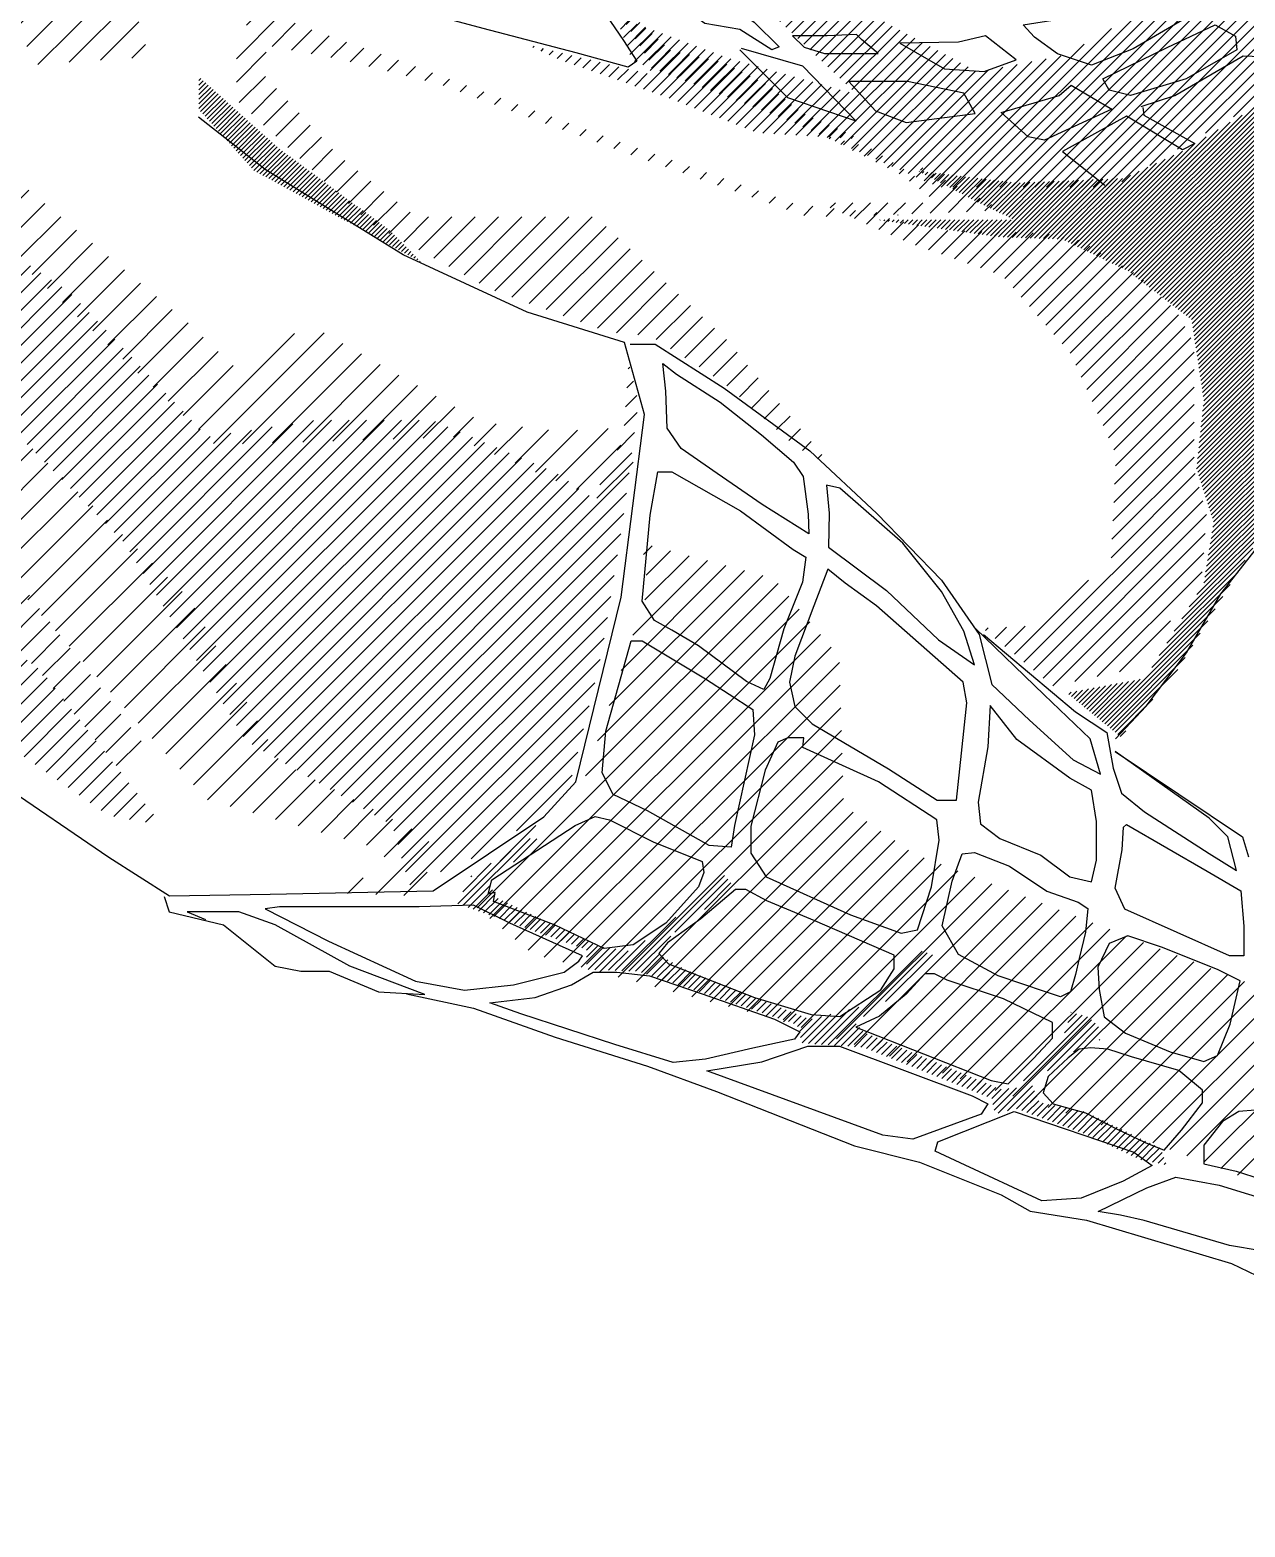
# Model space of a CAD drawing. Header units: inches. Extents: x -18 to 87, y 6 to 85.
# Drawn here: x 18.29 to 41.64, y 12.19 to 40.98 of the extents above; entities that cross this region are included whole.
import ezdxf

# ---------------------------------------------------------------- set-up
doc = ezdxf.new("R2010")
doc.units = ezdxf.units.IN
doc.header["$MEASUREMENT"] = 0

msp = doc.modelspace()

# ---------------------------------------------------------------- hatches: boundary and pattern name
h = msp.add_hatch()
h.set_pattern_fill('ANSI31', color=256, scale=1.27, style=0)
h.set_pattern_definition([(44.99999999999989, (-74.50991343965052, -38.90725984888872), (-0.1122532015133686, 0.112253201513365), [])])
h.paths.add_polyline_path([(42.71990426785923, 40.06246387426893), (45.09610516145954, 43.03014153219416), (45.25811910427471, 44.48700145305853), (44.55605947313256, 44.00138147943709), (42.34187218475162, 42.65243719096577), (40.53824989029568, 42.55232268780095), (40.50571697947836, 42.54452155857272), (40.50571697947834, 42.52702175527875), (42.39587671982474, 42.22077503354085), (40.50571697947834, 41.41140834881389), (40.50571697947834, 42.52702175527875), (40.46216492874125, 42.53407812859923), (39.15560258986302, 42.22077503354085), (39.3176165326782, 41.14161945390489), (38.18352028335532, 40.49412603169387), (36.50937868330136, 40.17037950666201), (34.29519139492046, 41.35745053261735), (33.32310908841283, 42.59847937476928), (32.67505432993961, 43.67763495440519), (33.37711396108175, 43.9474238493142), (35.69931031960883, 43.56971932201218), (37.26544284951663, 42.86826826967823), (38.72356630927818, 42.54452155857272), (39.80365768593204, 43.03014153219414), (40.39770790933209, 43.73159258452808), (40.6868439120988, 45.09099867655856), (40.83638773891238, 46.24895978621154), (39.24748369282801, 45.59527197298461), (36.72393030716322, 44.86687708743095), (34.98548209666939, 44.68010922054054), (33.11618341750871, 44.88555385551266), (33.77043812401291, 44.00774463923191), (32.9666395906951, 44.53069488981347), (32.83578844683675, 44.9789378819947), (31.48810778580053, 45.62724519024663), (30.8093095224328, 46.38816388492221), (29.15370362325769, 47.51300035371449), (28.78947043346983, 46.88441536124976), (29.15370362325771, 46.38816388492219), (29.17025966199375, 46.91749869376564), (29.92488398185167, 46.33921070497576), (29.80863926061826, 46.08369402934289), (29.20416711531982, 46.29275314450374), (29.22741599204732, 46.06046534214369), (28.65365089129014, 45.99976403166038), (27.54462045963151, 46.26760808502844), (28.84072997657787, 45.24241032158893), (30.08283495845113, 43.56971932201225), (32.18901317668466, 41.62723942752562), (34.18718232477417, 39.73871716316343), (31.702972023432, 40.44016840157097), (29.54278927012411, 41.24953490022431), (29.86681681815859, 40.38621058537446), (32.83706827275502, 39.25309718954187), (35.75331485468195, 37.9581107172672), (39.10159805478991, 37.9581107172672)])
h = msp.add_hatch()
h.set_pattern_fill('ANSI31', color=256, scale=0.508, style=0)
h.set_pattern_definition([(45.00000000000006, (-89.88051116728086, -12.91798508676502), (-0.0449012806053446, 0.04490128060534637), [])])
h.paths.add_polyline_path([(51.78868720873403, 39.39255243930749), (52.72743432892186, 40.51807317989131), (50.66219016123131, 42.15945740060969), (49.11325766455945, 43.66015141317475), (47.84594880066795, 45.3484325240525), (47.09495076899896, 46.33326259416117), (46.59177378371388, 46.59055471349892), (46.25314650397262, 46.27477624795632), (45.77906730578137, 45.34999516811657), (45.44043918724538, 44.17710227166457), (45.25983746810658, 43.0831543383387), (43.64530200151879, 41.0368853416381), (41.59777149966406, 39.3500332641367), (40.44828057387975, 38.65016936991076), (39.30785701847547, 38.12432854611357), (37.25015613124987, 38.03866560046718), (35.36393003836181, 38.26710058451167), (36.50709729113101, 37.66745811570375), (37.02016198798284, 37.42299863285449), (36.72179433600657, 37.61047847275651), (37.1911678960998, 37.32909805644998), (34.56267562405533, 37.32909805644998), (36.90954426331997, 37.00082167462713), (38.12991501628779, 36.95392478446907), (39.39722388018006, 36.34426798633969), (40.61759547194239, 35.40633388174604), (40.85228183259203, 33.85874297902297), (40.71147001620231, 32.5456360647691), (41.04003175990651, 31.51390864218025), (40.85228183259202, 30.34149147375877), (39.72578562388436, 28.51252061705006), (38.22379039934241, 28.23114020074366), (39.25641206379036, 27.38699987646594), (40.3359710003681, 28.65321036288249), (41.83796706370475, 31.09183848004134), (42.91752600028263, 32.40494585661591), (44.41952122482507, 33.38977638904723), (47.56432432909267, 35.54702408989906), (49.9111921295631, 37.28220162861283)])
h = msp.add_hatch()
h.set_pattern_fill('ANSI31', color=256, scale=3.175, style=0)
h.set_pattern_definition([(45.00000000000012, (-13.60513481161716, -34.95223105879681), (-0.2806330037834073, 0.2806330037834108), [])])
h.paths.add_polyline_path([(16.46292392549185, 36.68223715341686), (17.335166371494, 37.21481214095982), (21.84175262210346, 33.00262646740822), (26.44525488644525, 33.14787423331274), (29.49810344745277, 31.84064434017212), (30.1280558591239, 33.19629030938784), (29.54656145431895, 32.95421039133313), (29.3527294268541, 33.43836976512182), (28.67431900831676, 33.24470592314219), (26.97829128438399, 33.43836976512181), (23.73161153470628, 35.27817510812606), (22.7139950681056, 34.89084742416689), (22.47170587256922, 34.2614407467945), (21.35717339223624, 35.32659118420115), (18.15895081062982, 37.98946704655772), (15.9783446956246, 39.73244023741162), (15.29993427708715, 40.45867952925488), (15.00918707468474, 37.74738759082354), (14.76689704035372, 36.97273268522585), (14.47614983795117, 40.07135184529571), (13.60390739194902, 41.52382996666162), (14.18540179675411, 42.73422816997281), (16.07526070935696, 42.9278915496316), (17.38362437836018, 42.39531656208866), (18.40124084496101, 40.31343176335043), (20.58184695996639, 40.45867952925488), (20.33955776443002, 41.28175004860692), (22.85936908870412, 41.18491835877747), (21.55100541970089, 42.58898040406825), (19.03119325663215, 43.84779422113382), (16.46292392549185, 44.08987413918846), (13.74928057375304, 43.41205092342021), (11.42330127694363, 41.86274111222497), (11.2779272563451, 39.39352909184822), (11.47175928380981, 37.5537237488439), (13.84619658748539, 36.14966170355317), (14.04002861495009, 33.9709452149855), (17.5289983989589, 30.82390951651979), (21.69637860150477, 26.1759805452547), (25.08843321057568, 25.20766225999821), (25.13689121744186, 24.67508681013452), (24.4584799601099, 24.67508681013452), (24.11927475084118, 24.38459127832544), (25.90148023914416, 24.3222274481624), (25.96067565657784, 25.44974171573211), (23.1016582842405, 26.90221937477728), (21.35717339223617, 30.0492550732429), (16.89904514849292, 34.30985636054884)])
h = msp.add_hatch()
h.set_pattern_fill('ANSI31', color=256, scale=2.54, style=0)
h.set_pattern_definition([(45.0000000000001, (-3.709261323620008, -31.84660489927275), (-0.224506403026723, 0.2245064030267283), [])])
h.paths.add_polyline_path([(11.20316265427302, 41.88513730593124), (12.78904013584028, 43.27950021330291), (11.01285756669363, 41.88513730593125), (9.74415558143981, 39.85697370899782), (9.23667499754693, 37.70204916312292), (10.31507189522137, 35.23022427246715), (11.64720855932048, 34.72318337323381), (11.96438405563397, 33.45558141480361), (15.13613796772476, 31.04713670896537), (18.37132760970482, 28.76545237276195), (20.08407444896272, 26.67390801170458), (20.52812035401017, 27.18094891093799), (18.24445720097073, 30.15981470082708), (13.80400130362595, 34.15276228918296), (13.74056557373713, 36.18092646542289), (11.45690242069769, 37.70204916312291), (12.59873399721741, 35.92740572615291), (12.78904013584019, 34.40628302845286), (11.8375136468999, 34.91332392768619), (10.12476575659858, 36.75134754947366), (10.18820148648726, 38.14571045684526), (11.13972797542774, 38.90627151604208)])
h = msp.add_hatch()
h.set_pattern_fill('ANSI31', color=256, scale=1.27, style=0)
h.set_pattern_definition([(44.99999999999999, (-4.673174326686737, -41.16038456844483), (-0.1122532015133686, 0.112253201513365), [])])
h.paths.add_polyline_path([(32.46361418682029, 39.93146529651109), (31.60925303583488, 40.35827597321378), (30.59955283680652, 40.59108175160788), (29.82286120984262, 41.28949858890886), (29.00733436921152, 42.22072170248537), (29.47334970671485, 41.52230436730319), (30.21120702332454, 40.35827597321378), (30.21120702332454, 40.12547019481968), (27.80346081178605, 40.70748439186431), (28.50248381804098, 40.39707685329932), (30.59955283680694, 39.65985863803139), (32.26944082842301, 39.00024218293468), (34.25000601281271, 38.88383954267823), (33.12380288272101, 39.38825197955188)])
h = msp.add_hatch()
h.set_pattern_fill('ANSI31', color=256, scale=2.54, style=0)
h.set_pattern_definition([(45.00000000000012, (-13.60513481161716, -34.95223105879681), (-0.224506403026723, 0.2245064030267283), [])])
h.paths.add_polyline_path([(29.16963439055953, 37.38318842599848), (25.71442609200844, 37.38318842599848), (24.20034635265946, 38.5856448838185), (22.8027340919999, 40.09841332687565), (22.8415568644947, 40.68024720118353), (24.27799189764898, 40.40872438747127), (26.14147491186143, 39.9432575654174), (29.71315068910233, 38.62443405534317), (33.24600369384828, 37.38318842599846), (35.03184116307119, 37.4219771352027), (33.05189067016909, 37.61592206818578), (29.32492464174325, 38.93474557826016), (25.44266836213456, 40.36993567826703), (23.46271786923216, 41.06813614250834), (22.49215358963116, 41.61118130761204), (22.33686333844679, 41.18450319476236), (22.60862106832074, 40.91298038105018), (22.25921863225186, 40.52509143972536), (22.25921863225186, 39.63294604250106), (24.82150735739686, 37.26682183606524), (27.15086112516264, 35.98678703519529), (29.40257018673348, 35.17221951870019), (30.21784337635548, 35.09464210029179), (31.61545563701476, 34.20249670306745), (33.01306789767435, 32.96125107372251), (33.71187444740136, 32.573361670077), (31.65427840950962, 35.05585292876678)])
h = msp.add_hatch()
h.set_pattern_fill('ANSI31', color=256, scale=0.508, style=0)
h.set_pattern_definition([(45.00000000000012, (-15.88046433108811, -35.48780234698766), (-0.0449012806053446, 0.04490128060534637), [])])
h.paths.add_polyline_path([(23.06703451786256, 38.7081767518398), (21.53689689335571, 40.08018702559661), (21.53689689335571, 39.45298191953802), (22.59622242490982, 38.27697344368993), (25.81343447904448, 36.5129600364367), (25.18568558097068, 37.14016468017455)])
h = msp.add_hatch()
h.set_pattern_fill('ANSI31', color=256, scale=1.905, style=0)
h.set_pattern_definition([(45.00000000000006, (-89.88051116728086, -12.91798508676502), (-0.1683798022700529, 0.1683798022700458), [])])
h.paths.add_polyline_path([(40.66574705305677, 34.94651437301214), (40.32668502154456, 35.57565520683537), (39.60012412432312, 36.25319133142516), (38.48606389559988, 36.93072745601503), (37.75950253258583, 37.07591384177919), (35.87044364085914, 37.12430938927794), (34.51419598060287, 37.41468190407411), (36.98450386958236, 37.5114727423395), (35.43450700936777, 38.33419525269348), (35.33763194359609, 38.14061357616269), (34.41732138062376, 38.72135886248714), (33.49701035185885, 38.96333608651672), (35.04700767786605, 38.18900886692932), (35.72513127509787, 37.65665912810366), (33.44857305186929, 37.65665912810364), (35.19232004362735, 36.88233216524839), (36.98450386958236, 36.25319133142521), (38.292314229849, 34.75293269648142), (39.16418749283179, 32.8171151609772), (39.06731242706001, 30.78450653047561), (37.66262793260679, 29.52622511956132), (36.59700453808058, 29.47782982879469), (37.95325219833679, 28.36473454691242), (39.55168682433355, 28.70350260920731), (40.811059418818, 30.44573846818066), (40.90793401879721, 31.65562458832833), (40.66574705305677, 32.52674238944893), (40.66574705305677, 33.10748767577341), (40.66574705305677, 33.7850240570954)])
h = msp.add_hatch()
h.set_pattern_fill('ANSI31', color=256, scale=1.905, style=0)
h.set_pattern_definition([(45.00000000000009, (-13.8479199151294, -34.77030017581924), (-0.1683798022700529, 0.1683798022700458), [])])
h.paths.add_polyline_path([(29.6900190681683, 31.55323877658998), (29.98846724443381, 33.81727424418126), (29.80055542974817, 34.57931565331631), (29.74528724895823, 33.91667088941796), (29.70107270432628, 33.15462994260368), (29.11788561187779, 31.97495711265367), (28.39017000385781, 32.47482799411329), (26.02509532628595, 33.47456975703241), (23.79646737764269, 33.47456975703242), (21.70428531913314, 33.15646997910707), (19.06631718370453, 35.92848081054595), (16.70124250613284, 37.51897877553153), (15.92804493473486, 36.88277968200145), (16.47383185044858, 34.79241083555632), (20.09894136453641, 31.12636741367526), (22.44259154865334, 27.30772625093233), (25.25497277614731, 25.68660462314613), (25.57947810882862, 24.53380742184279), (27.09383632800807, 25.18225570310074), (28.62783744076365, 26.29098079390323), (29.27861376890613, 28.97969714879293)])
h = msp.add_hatch()
h.set_pattern_fill('ANSI31', color=256, scale=2.54, style=0)
h.set_pattern_definition([(45.00000000000006, (-13.55493261875328, 4.764640186337904), (-0.224506403026723, 0.2245064030267283), [])])
h.paths.add_polyline_path([(46.97234700594432, 19.67619924367816), (45.62603597132581, 21.18948673597948), (43.10170273921681, 22.11427358851729), (38.97862521679868, 23.71163286660495), (35.27626978719757, 25.14084875919362), (33.92995875257915, 26.06563579780518), (33.8458143340152, 28.92406776905738), (32.58364771796064, 30.4373554474323), (30.05931448585153, 31.10992768690775), (30.17293743760985, 30.21063459582064), (28.93169703874277, 26.51690583573727), (26.5725298820252, 24.36348487743529), (27.95570334656195, 23.20720364047937), (32.66779213652463, 21.94613057516695), (39.39934730961686, 19.76027065731655), (45.37360271563405, 17.49033932582779), (50.0015470870328, 14.88412178156445), (51.51614695877906, 14.88412178156445), (53.61975776047276, 14.88412178156445), (55.9758021554542, 14.04340652873858), (59.67815758505383, 12.3619758370132), (62.28663523572689, 12.19383282366273), (63.04393534039797, 12.3619758370132), (62.70735766614231, 13.62304890232563), (57.74283562048804, 15.97705183352647), (55.38679122550666, 16.81776708635235), (54.37705786514385, 17.91069695224073), (51.85272463303472, 17.99476855195277), (49.66496907518123, 18.49919777807773)])
h = msp.add_hatch()
h.set_pattern_fill('ANSI31', color=256, scale=2.032, style=0)
h.set_pattern_definition([(45.00000000000012, (-13.60513481161716, -34.95223105879682), (-0.1796051224213784, 0.1796051224213837), [])])
h.paths.add_polyline_path([(18.52221600620578, 28.64882016523525), (15.53373738694957, 30.90956483387419), (15.44835228354223, 30.61097591537469), (17.83913517894715, 27.24118669230923), (19.80299255731564, 25.87620831684803), (20.44338125226779, 25.74824163749114), (20.78492166589706, 25.74824163749114)])
h = msp.add_hatch()
h.set_pattern_fill('ANSI31', color=256, scale=0.762, style=0)
h.set_pattern_definition([(45.00000000000003, (-10.64055513632362, -29.8135021525616), (-0.067351920908024, 0.06735192090801867), [])])
h.paths.add_polyline_path([(30.38708512802128, 23.19573369001371), (30.62730821652625, 23.59105250499186), (31.8284236590514, 24.5087568370961), (31.6164624082492, 24.74877171893099), (31.07949289342939, 24.21226767934402), (29.8501159507973, 23.26632648839171), (29.20598608183177, 23.36227795876793), (27.27392461811445, 24.28725535069908), (27.09279363434363, 24.60898669835933), (27.99844754040997, 25.29266567258212), (28.05882453500028, 25.53396409029044), (26.77078322159281, 24.70952767472553), (26.48902436363272, 24.18671437433288), (28.98832182410948, 23.29667714363339), (28.98832182410948, 22.91663125189299), (29.9893101012273, 22.87662635263003), (33.03231447716938, 21.85650300305047), (33.1324133386408, 21.49645946790474), (34.31357956640706, 21.41644966937884), (36.77601054581518, 20.43633121906219), (36.83606986269798, 20.1362949397741), (37.25648508087777, 20.23630709489468), (38.55776960481376, 19.75624886196005), (39.63883697110878, 19.25618845850446), (40.13933127846561, 19.15617630338385), (40.0192126447, 19.47621512534025), (38.57778937710814, 20.17629983903704), (37.69269370873813, 20.35790974500948), (37.53725512055399, 20.73911003752676), (38.37097072409278, 21.34620668941806), (38.85141690110282, 21.55798471240482), (38.92207065137024, 21.72740698193535), (38.6394553127048, 21.99565890869198), (38.30031697382535, 22.09448875199176), (38.15900913569469, 21.64269584717008), (37.26877053194203, 20.64028038030062), (36.94376294311614, 20.61204333537887), (34.32957013207189, 21.6991699370136), (34.14587038137665, 21.89682925146583), (35.12089348545024, 22.56039999320069), (35.68612416278118, 23.18161516755285), (35.36111657395528, 23.2945635333135), (35.0361086475335, 22.99807437556145), (34.24478563175105, 22.1933184092179), (33.2838932777309, 21.95330334130935), (30.88166205508488, 22.91336324079619)])

# ---------------------------------------------------------------- linework, layer by layer
for p, q in [((32.85731612874888, 39.675127085519), (31.93360655683661, 40.59803647045696)), ((31.96159794708432, 40.62600307042086), (33.13722792913854, 40.29039981570881)), ((33.13722792913854, 40.29039981570881), (34.17290201099793, 39.22765627233852)), ((34.17290201099793, 39.22765627233852), (32.85731612874888, 39.675127085519)), ((29.82601683888782, 34.93576388367251), (30.30814086733891, 34.93576388367251)), ((30.30814086733891, 34.93576388367251), (31.6339817767813, 34.0927779743862)), ((30.51065989943823, 34.03609827318576), (30.45692949220618, 34.56593771370341)), ((30.45692949220618, 34.56593771370341), (30.7172341330485, 34.36158979668409)), ((30.7172341330485, 34.36158979668409), (31.55392834488985, 33.82285399002463)), ((30.54055907707843, 33.31913872840333), (30.51065989943823, 34.03609827318576)), ((31.6339817767813, 34.0927779743862), (33.28123859265921, 32.88851244285539)), ((31.55392834488985, 33.82285399002463), (32.35343603478409, 33.19123302027494)), ((30.80965235103206, 32.93078557962164), (30.54055907707843, 33.31913872840333)), ((32.35343603478409, 33.19123302027494), (32.96701179013444, 32.67107424623354)), ((31.49733444954464, 32.45281248774213), (30.80965235103206, 32.93078557962164)), ((33.28123859265921, 32.88851244285539), (34.56690221840083, 31.68424709739822)), ((32.96701179013444, 32.67107424623354), (33.15294372467833, 32.39241801266839)), ((30.21166778544022, 31.64623281378827), (30.36116401123716, 32.48268567805898)), ((30.36116401123716, 32.48268567805898), (30.63025694759491, 32.48268567805898)), ((30.63025694759491, 32.48268567805898), (31.94582278933961, 31.73585275688606)), ((32.3644119514943, 31.85534607637434), (31.49733444954464, 32.45281248774213)), ((33.15294372467833, 32.39241801266839), (33.24590986074822, 31.66791132160764)), ((33.59918063766042, 32.22522416088517), (33.6549602517832, 31.6864883542257)), ((33.85948561609863, 32.16949287695741), (33.59918063766042, 32.22522416088517)), ((35.06804369702778, 31.11059848233014), (33.85948561609863, 32.16949287695741)), ((31.94582278933961, 31.73585275688606), (32.96239651708622, 30.98901983571314)), ((33.26138863108423, 31.28775304139704), (32.3644119514943, 31.85534607637434)), ((33.24590986074822, 31.66791132160764), (33.26138863108423, 31.28775304139704)), ((33.6549602517832, 31.6864883542257), (33.63636715960754, 31.03629016578435)), ((34.56690221840083, 31.68424709739822), (35.81238923563338, 30.39969712266923)), ((30.05633047601505, 29.99382774701241), (30.21166778544022, 31.64623281378827)), ((35.81177177279932, 30.18174387425007), (35.06804369702778, 31.11059848233014)), ((32.96239651708622, 30.98901983571314), (33.20159027580376, 30.83965313983437)), ((33.20159027580376, 30.83965313983437), (33.14179192052337, 30.36168004795489)), ((33.63636715960754, 31.03629016578435), (34.75195910446688, 30.20032109294174)), ((33.62423869061979, 30.60852811156441), (33.35700556987332, 29.90764904955741)), ((33.95828000715389, 30.34152659957574), (33.62423869061979, 30.60852811156441)), ((33.14179192052337, 30.36168004795489), (32.78300111364907, 29.46548061697685)), ((34.55955444443438, 29.90764904955741), (33.95828000715389, 30.34152659957574)), ((35.81238923563338, 30.39969712266923), (36.53557494071414, 29.35600047753476)), ((30.29263914048419, 29.62280717043679), (30.05633047601505, 29.99382774701241)), ((34.75195910446688, 30.20032109294174), (35.75599215867655, 29.25288926616997)), ((36.23941559360576, 29.42008311795323), (35.81177177279932, 30.18174387425007)), ((33.35700556987332, 29.90764904955741), (32.98956015544545, 28.93976847556173)), ((36.2297610271048, 28.43914073361985), (34.55955444443438, 29.90764904955741)), ((30.63025694759491, 29.43560724058636), (30.29263914048419, 29.62280717043679)), ((31.13854364267035, 29.13687403490246), (30.63025694759491, 29.43560724058636)), ((32.78300111364907, 29.46548061697685), (32.51390817729125, 28.50953443321782)), ((36.44394062032524, 28.76988492951191), (36.23941559360576, 29.42008311795323)), ((37.78106195794669, 28.19187716760306), (36.45522104850423, 29.4764269562584)), ((29.36134482859422, 27.49486806487358), (29.84923499439173, 29.23582389569113)), ((29.84923499439173, 29.23582389569113), (30.05833106910143, 29.23582389569113)), ((30.05833106910143, 29.23582389569113), (31.27805682119127, 28.50462246163362)), ((32.06541983749629, 28.44978768043688), (31.13854364267035, 29.13687403490246)), ((35.75599215867655, 29.25288926616997), (36.44394062032524, 28.76988492951191)), ((36.53557494071414, 29.35600047753476), (36.77663695493962, 28.39258808952484)), ((36.61592917051986, 29.35600047753476), (38.38371682471258, 27.870739580884)), ((32.98956015544545, 28.93976847556173), (32.88934786176397, 28.43914073361985)), ((31.27805682119127, 28.50462246163362), (32.18413913640826, 27.91269750892744)), ((32.51390817729125, 28.50953443321782), (32.3943111291345, 28.30042117063175)), ((32.3943111291345, 28.30042117063175), (32.06541983749629, 28.44978768043688)), ((32.88934786176397, 28.43914073361985), (32.98956015544545, 27.97188808763973)), ((36.29656922289243, 28.03863846563688), (36.2297610271048, 28.43914073361985)), ((36.77663695493962, 28.39258808952484), (37.49982299761619, 27.71017088056126)), ((32.98956015544545, 27.97188808763973), (33.32360147197954, 27.63813601158027)), ((36.19635692921095, 27.07075789164124), (36.29656922289243, 28.03863846563688)), ((38.66495578504301, 27.34889125831675), (37.78106195794669, 28.19187716760306)), ((32.18413913640826, 27.91269750892744), (32.21898814459735, 27.42522982419793)), ((33.32360147197954, 27.63813601158027), (34.793383467287, 26.77038109761717)), ((37.49982299761619, 27.71017088056126), (38.34353987860762, 26.94746941447316)), ((38.38371682471258, 27.870739580884), (38.98637169147847, 27.46931792311401)), ((29.29164613702427, 26.69402839014043), (29.36134482859422, 27.49486806487358)), ((32.21898814459735, 27.42522982419793), (31.83564601615462, 25.68427399338035)), ((32.85505217319498, 27.37073834884149), (32.66809698558919, 27.28771918155917)), ((33.16664370241019, 27.37073834884149), (32.85505217319498, 27.37073834884149)), ((33.1458710913406, 27.18394536201152), (33.16664370241019, 27.37073834884149)), ((38.8658408531636, 26.66647423542679), (38.66495578504301, 27.34889125831675)), ((38.98637169147847, 27.46931792311401), (39.10690286738915, 26.78690071415043)), ((32.66809698558919, 27.28771918155917), (32.41882396477453, 26.74809505940828)), ((34.59996500687677, 26.51979258197398), (33.1458710913406, 27.18394536201152)), ((36.09614463552955, 26.16962769564275), (36.19635692921095, 27.07075789164124)), ((40.9550444137917, 25.82348832614052), (39.1470798134941, 27.10803811479586)), ((39.1470798134941, 27.10803811479586), (41.59787622666254, 25.46220870389601)), ((34.793383467287, 26.77038109761717), (35.7286992211016, 26.16962769564275)), ((38.34353987860762, 26.94746941447316), (38.8658408531636, 26.66647423542679)), ((39.10690286738915, 26.78690071415043), (39.2676106518089, 26.30519461318228)), ((29.50074187413816, 26.27619894608657), (29.29164613702427, 26.69402839014043)), ((32.41882396477453, 26.74809505940828), (32.14877765769851, 25.6688468151065)), ((35.72169478212821, 25.79337547299312), (34.59996500687677, 26.51979258197398)), ((30.16287876886047, 25.96282695608296), (29.50074187413816, 26.27619894608657)), ((39.2676106518089, 26.30519461318228), (39.70955773415503, 25.94391480486413)), ((31.34775551276115, 25.30126376270113), (30.16287876886047, 25.96282695608296)), ((35.7286992211016, 26.16962769564275), (36.09614463552955, 26.16962769564275)), ((39.70955773415503, 25.94391480486413), (40.9550444137917, 25.14107130325055)), ((27.16583806971752, 24.63970056931927), (28.76890662544179, 25.68427399338035)), ((28.76890662544179, 25.68427399338035), (29.15224875388452, 25.85836968810628)), ((29.15224875388452, 25.85836968810628), (29.4310435201641, 25.78873144743064)), ((29.4310435201641, 25.78873144743064), (30.26742680621532, 25.37090200337678)), ((31.83564601615462, 25.68427399338035), (31.76594732458467, 25.2664447354001)), ((32.14877765769851, 25.6688468151065), (32.14877765769851, 25.14997753129458)), ((35.76324034186329, 25.39903484706784), (35.72169478212821, 25.79337547299312)), ((39.28242570867748, 25.21294968431193), (39.30961466672645, 25.64759553233283)), ((39.30961466672645, 25.64759553233283), (39.36399258282447, 25.70192624007622)), ((39.36399258282447, 25.70192624007622), (40.91376116604249, 24.80546928319952)), ((41.31663726633212, 25.46220870389601), (40.9550444137917, 25.82348832614052)), ((30.26742680621532, 25.37090200337678), (31.20835812962132, 24.98789177269752)), ((35.61783105158846, 24.5065794035224), (35.76324034186329, 25.39903484706784)), ((41.47734538834775, 24.81993371653152), (41.31663726633212, 25.46220870389601)), ((41.59787622666254, 25.46220870389601), (41.70919204829054, 25.08012046803452)), ((31.76594732458467, 25.2664447354001), (31.34775551276115, 25.30126376270113)), ((32.14877765769851, 25.14997753129458), (32.43959657584413, 24.69337239035234)), ((36.01533870245859, 24.61225452338248), (36.20697128075147, 25.13878762163633)), ((36.20697128075147, 25.13878762163633), (36.44651208801666, 25.16272078358425)), ((36.44651208801666, 25.16272078358425), (37.11722628083985, 24.89945432749415)), ((39.14648125602828, 24.47948485066544), (39.28242570867748, 25.21294968431193)), ((40.9550444137917, 25.14107130325055), (41.47734538834775, 24.81993371653152)), ((31.2432074754063, 24.77897705067059), (31.13865977564733, 24.50042408796798)), ((31.20835812962132, 24.98789177269752), (31.2432074754063, 24.77897705067059)), ((37.11722628083985, 24.89945432749415), (37.83584836503939, 24.42078792528347)), ((40.91376116604249, 24.80546928319952), (41.56629514643098, 24.42515414292205)), ((27.09613971574346, 24.3611476066167), (27.16583806971752, 24.63970056931927)), ((31.13865977564733, 24.50042408796798), (30.51137188911411, 23.80404186728516)), ((32.43959657584413, 24.69337239035234), (34.05987306791657, 23.96695528137148)), ((35.34778474451244, 23.67638847499389), (35.61783105158846, 24.5065794035224)), ((35.82370612416562, 23.75065511104741), (36.01533870245859, 24.61225452338248)), ((39.3368036247755, 24.07200444955308), (39.14648125602828, 24.47948485066544)), ((20.86908982646074, 24.31865490297156), (20.96835752691648, 24.0211097773909)), ((27.2355367612874, 24.39596681999134), (27.09613971574346, 24.3611476066167)), ((27.2006874155025, 24.22187131133902), (27.2355367612874, 24.39596681999134)), ((28.38556415940317, 23.76922265391051), (27.2006874155025, 24.22187131133902)), ((37.83584836503939, 24.42078792528347), (38.43470021440427, 24.20538816523653)), ((38.43470021440427, 24.20538816523653), (38.62633279269723, 24.08572142512864)), ((41.56629514643098, 24.42515414292205), (41.620673062529, 23.74602001701896)), ((20.96835752691648, 24.0211097773909), (22.01066888809547, 23.77315550607369)), ((22.30847198946262, 24.0211097773909), (21.31579464730948, 24.0211097773909)), ((21.31579464730948, 24.0211097773909), (21.66323176770248, 23.87233721460055)), ((23.00334623024861, 23.77315550607369), (22.30847198946262, 24.0211097773909)), ((34.05987306791657, 23.96695528137148), (35.03619321529722, 23.61412414605056)), ((38.62633279269723, 24.08572142512864), (38.57842490132089, 23.63098837093952)), ((41.3487838196348, 23.17554730660273), (39.3368036247755, 24.07200444955308)), ((22.01066888809547, 23.77315550607369), (23.00334623024861, 22.97970165178496)), ((24.44272839325049, 22.97970165178496), (23.00334623024861, 23.77315550607369)), ((29.32649548280925, 23.31657418255562), (28.38556415940317, 23.76922265391051)), ((30.51137188911411, 23.80404186728516), (29.88408434017671, 23.38621242323126)), ((35.03619321529722, 23.61412414605056), (35.34778474451244, 23.67638847499389)), ((36.13510927488905, 23.20018866477196), (35.82370612416562, 23.75065511104741)), ((38.57842490132089, 23.63098837093952), (38.45865432889043, 23.12838880678088)), ((41.620673062529, 23.74602001701896), (41.620673062529, 23.17554730660273)), ((29.88408434017671, 23.38621242323126), (29.32649548280925, 23.31657418255562)), ((39.03355206376923, 23.41558861089254), (38.81796537099019, 22.96085555670343)), ((39.39286344346481, 23.5591885129484), (39.03355206376923, 23.41558861089254)), ((40.03962318420611, 23.34378856682781), (39.39286344346481, 23.5591885129484)), ((41.11755664810123, 22.9129888606603), (40.03962318420611, 23.34378856682781)), ((36.90163958806081, 22.79332230662601), (36.13510927488905, 23.20018866477196)), ((38.45865432889043, 23.12838880678088), (38.38679232302793, 22.81725565464761)), ((41.620673062529, 23.17554730660273), (41.3487838196348, 23.17554730660273)), ((23.00334623024861, 22.97970165178496), (23.49968473252724, 22.88051994325806)), ((23.49968473252724, 22.88051994325806), (24.04565725383172, 22.88051994325806)), ((24.04565725383172, 22.88051994325806), (24.98870091455489, 22.4837931091505)), ((25.88211021865649, 22.43420225488709), (24.44272839325049, 22.97970165178496)), ((28.69920793387184, 22.62019196187276), (29.11739974569543, 22.86392571120072)), ((29.11739974569543, 22.86392571120072), (29.57044056570804, 22.86392571120072)), ((29.57044056570804, 22.86392571120072), (30.19772811464537, 22.79428747052508)), ((30.19772811464537, 22.79428747052508), (31.20835812962132, 22.44609626714682)), ((35.49350090942709, 22.82991852313078), (35.1309050595767, 22.43744682070698)), ((35.67479866555445, 22.82991852313078), (35.49350090942709, 22.82991852313078)), ((35.91652945718532, 22.7091578561745), (35.67479866555445, 22.82991852313078)), ((37.81189425055331, 22.48218915449274), (36.90163958806081, 22.79332230662601)), ((38.38679232302793, 22.81725565464761), (38.29097586508354, 22.48218915449274)), ((38.81796537099019, 22.96085555670343), (38.84191948547627, 22.53005585053591)), ((41.5487300336593, 22.69758910061332), (41.11755664810123, 22.9129888606603)), ((24.98870091455489, 22.4837931091505), (25.88211021865649, 22.43420225488709)), ((28.00222169336463, 22.37645821254483), (28.69920793387184, 22.62019196187276)), ((37.00431666914081, 22.34687641352658), (35.91652945718532, 22.7091578561745)), ((38.09934328679066, 22.38645594848006), (37.81189425055331, 22.48218915449274)), ((38.29097586508354, 22.48218915449274), (38.09934328679066, 22.38645594848006)), ((38.84191948547627, 22.53005585053591), (38.93773594342066, 22.00352275228206)), ((41.47686769020107, 22.36252260045849), (41.5487300336593, 22.69758910061332)), ((25.52792050580416, 22.44609626714682), (26.81734494946388, 22.16754349051786)), ((26.81734494946388, 22.16754349051786), (28.38556415940317, 21.61043756511271)), ((27.13098872393255, 22.27200075849454), (28.00222169336463, 22.37645821254483)), ((27.72342726468086, 22.06308603646757), (27.13098872393255, 22.27200075849454)), ((31.20835812962132, 22.44609626714682), (32.60233061063589, 21.95862876849093)), ((35.1309050595767, 22.43744682070698), (34.61722763375483, 22.01478485850728)), ((37.94102230512496, 21.89402437762462), (37.00431666914081, 22.34687641352658)), ((41.35709745536641, 21.85992285022621), (41.47686769020107, 22.36252260045849)), ((29.53559121992306, 21.47116108376139), (27.72342726468086, 22.06308603646757)), ((32.60233061063589, 21.95862876849093), (33.09022111402935, 21.71489501916296)), ((34.61722763375483, 22.01478485850728), (34.16398290584073, 21.80345397044426)), ((37.94102230512496, 21.59212308238119), (37.94102230512496, 21.89402437762462)), ((38.93773594342066, 22.00352275228206), (39.34495521449265, 21.69238960014879)), ((28.38556415940317, 21.61043756511271), (30.16287876886047, 21.05333182578114)), ((33.09022111402935, 21.71489501916296), (32.98567307667451, 21.57561853781167)), ((34.16398290584073, 21.80345397044426), (35.46328472927122, 21.29022160106416)), ((37.5784264552745, 21.1996513799574), (37.94102230512496, 21.59212308238119)), ((39.34495521449265, 21.69238960014879), (40.20730164801292, 21.33338975197236)), ((41.11755664810123, 21.26158989398124), (41.35709745536641, 21.85992285022621)), ((30.65076927225386, 21.12296988038317), (29.53559121992306, 21.47116108376139)), ((32.18413913640826, 21.40152284308575), (31.27805682119127, 21.19260812105882)), ((32.98567307667451, 21.57561853781167), (32.18413913640826, 21.40152284308575)), ((32.35880414660771, 21.13965435814923), (33.24253761566898, 21.44238609998635)), ((33.24253761566898, 21.44238609998635), (33.84852657918159, 21.44238609998635)), ((33.84852657918159, 21.44238609998635), (36.39872876951388, 20.48373533607066)), ((38.45865432889043, 21.38125644801553), (38.24306763611138, 21.21372319793811)), ((38.67424102166946, 21.40518979603709), (38.45865432889043, 21.38125644801553)), ((39.00959794928308, 21.38125644801553), (38.67424102166946, 21.40518979603709)), ((39.4647254493273, 21.23765654595968), (39.00959794928308, 21.38125644801553)), ((40.20730164801292, 21.33338975197236), (40.85406172635003, 21.14192333994699)), ((30.16287876886047, 21.05333182578114), (31.48715289590097, 20.5658641410516)), ((31.27805682119127, 21.19260812105882), (30.65076927225386, 21.12296988038317)), ((31.29832405125341, 20.9630608110653), (32.35880414660771, 21.13965435814923)), ((35.46328472927122, 21.29022160106416), (36.76258621510582, 20.7769894177577)), ((37.09496554720445, 20.71660908427957), (37.5784264552745, 21.1996513799574)), ((38.24306763611138, 21.21372319793811), (37.85980247952546, 20.85472353583529)), ((40.37498044941561, 20.97439008986957), (39.4647254493273, 21.23765654595968)), ((40.85406172635003, 21.14192333994699), (41.11755664810123, 21.26158989398124)), ((34.68176077101919, 19.72690579540422), (31.29832405125341, 20.9630608110653)), ((36.76258621510582, 20.7769894177577), (37.09496554720445, 20.71660908427957)), ((37.85980247952546, 20.85472353583529), (37.76398635917696, 20.54359038370202)), ((40.83010761186396, 20.59145689367158), (40.37498044941561, 20.97439008986957)), ((31.48715289590097, 20.5658641410516), (34.13570047479028, 19.52129071699052)), ((36.39872876951388, 20.48373533607066), (36.70172308247224, 20.33236946515209)), ((37.76398635917696, 20.54359038370202), (37.95561893746985, 20.32819043758144)), ((40.83010761186396, 20.35212378560304), (40.83010761186396, 20.59145689367158)), ((35.74224120396938, 19.60076760065103), (37.20671382913348, 20.18100359423354)), ((36.70172308247224, 20.33236946515209), (36.57547539580699, 20.1305482419028)), ((37.20671382913348, 20.18100359423354), (39.50442064613519, 19.39894637740177)), ((37.95561893746985, 20.32819043758144), (38.57842490132089, 20.16065718750403)), ((38.57842490132089, 20.16065718750403), (39.17727675068577, 19.84952403537076)), ((40.42288834079196, 19.82559068734919), (40.83010761186396, 20.35212378560304)), ((41.52477591917322, 20.18459053552563), (41.2133727684498, 19.99312393742661)), ((41.83617873230084, 20.20852388354719), (41.52477591917322, 20.18459053552563)), ((36.57547539580699, 20.1305482419028), (35.26249992712203, 19.65122295298176)), ((41.2133727684498, 19.99312393742661), (40.85406172635003, 19.53839088323749)), ((35.26249992712203, 19.65122295298176), (34.68176077101919, 19.72690579540422)), ((35.69174192674572, 19.4241740535671), (35.74224120396938, 19.60076760065103)), ((39.17727675068577, 19.84952403537076), (39.7282203710785, 19.58625757928066)), ((39.7282203710785, 19.58625757928066), (40.08753141317827, 19.4426576772248)), ((40.08753141317827, 19.4426576772248), (40.42288834079196, 19.82559068734919)), ((34.13570047479028, 19.52129071699052), (35.39027557266503, 19.2079185409133)), ((36.17148286599718, 19.19712515415247), (35.69174192674572, 19.4241740535671)), ((39.50442064613519, 19.39894637740177), (39.85791423631722, 19.14666998789538)), ((40.85406172635003, 19.53839088323749), (40.85406172635003, 19.1793912211347)), ((35.39027557266503, 19.2079185409133), (36.95849444500843, 18.58117456090612)), ((37.73695370801266, 18.4655232896514), (36.17148286599718, 19.19712515415247)), ((39.85791423631722, 19.14666998789538), (39.3024245500282, 18.84393805998462)), ((40.85406172635003, 19.1793912211347), (41.47686769020107, 19.03579113300524)), ((41.47686769020107, 19.03579113300524), (42.60270938306842, 18.67679147090242)), ((39.3024245500282, 18.84393805998462), (38.4944394904086, 18.51597864198214)), ((38.82268361077674, 18.26370206640215), (39.75691601946578, 18.71779986523143)), ((39.75691601946578, 18.71779986523143), (40.31240570575473, 18.91962108848072)), ((40.31240570575473, 18.91962108848072), (41.14563989759233, 18.76825521756216)), ((41.14563989759233, 18.76825521756216), (42.86260789608709, 18.23847457631039)), ((36.95849444500843, 18.58117456090612), (37.51608363997178, 18.26780257090251)), ((38.4944394904086, 18.51597864198214), (37.73695370801266, 18.4655232896514)), ((37.51608363997178, 18.26780257090251), (38.5964123465176, 18.09370687617658)), ((39.25192561040042, 18.18801922397969), (38.82268361077674, 18.26370206640215)), ((39.706417079838, 18.08710851931822), (39.25192561040042, 18.18801922397969)), ((38.5964123465176, 18.09370687617658), (41.38435697095085, 17.25804817414243)), ((41.34763633129521, 17.60778323039718), (39.706417079838, 18.08710851931822)), ((41.95362495721194, 17.50687271180935), (41.34763633129521, 17.60778323039718)), ((41.38435697095085, 17.25804817414243), (42.18589124881299, 16.87503794346318))]:
    msp.add_line(p, q)
for points in [[(25.09182277983618, 47.90913041966196), (25.46406811114629, 46.95607888953465), (26.06896656482673, 45.84031080473909), (26.67386501850717, 44.86401378833303), (27.37182438561774, 44.00394281635852), (27.97672283929818, 43.32983296068956), (28.48856037954835, 42.58598757082587), (29.11672364218889, 41.63293557837783), (29.69835728690909, 40.77286460640332), (29.95427605703418, 40.3776964251927), (29.79141820033922, 40.26147084308194), (28.79100960638843, 40.54041297986102), (26.99957905430749, 41.00531623294563), (23.90529068143554, 41.84214218096212), (20.95059451750365, 42.91141975552098), (18.89813441937479, 43.84388737980918), (17.47634138597581, 44.2556440911146)], [(29.5263638122329, 42.58368881945873), (30.39409060364975, 42.02435044780968), (31.54172919545627, 41.60484623459303), (32.21351835722643, 41.12940824214211), (32.68936883830634, 40.65397024969117), (32.5494129381115, 40.59803647045696), (31.93360655683661, 40.98957350440323), (31.2618173950666, 41.10144106287172), (30.1701605327118, 41.8845157100708), (30.00221324226927, 41.94044948930501)], [(39.15353794848951, 27.35032000057996), (39.74149291069514, 27.97781914058328), (40.51812490904325, 29.00335127896526), (41.17872268397383, 30.13482439894159), (42.21680657931114, 31.45487629519382), (42.87713838928733, 32.34748188194485), (44.25237545702498, 33.27066878264493), (46.46350991618613, 34.70786111059522), (48.22766925145238, 35.97582034780846), (49.81778713999024, 37.09223159396839), (51.65392519889952, 39.13946420236258), (52.69200825544218, 40.41237140454592)], [(39.64818327682023, 39.5052824143823), (40.29541905266166, 39.72084084146905), (41.60648531809078, 40.48358497811285), (41.95499611542565, 40.4670038451497), (42.60223189126708, 40.00272472504989)], [(39.68137522069695, 39.48870128141915), (39.69797077323799, 39.33946877314715), (40.67712179387326, 38.79228260126943), (40.44478070312014, 38.67621282124441), (39.36605552844401, 39.32288717786326), (38.13796786451473, 38.64305009299743), (38.95116084335569, 37.99637527405785)], [(17.68013745532248, 26.52346982079337), (19.81015502500057, 25.07244384883884), (20.97198294278759, 24.33080835206207), (22.90836224656958, 24.36305337366107), (26.0388420930573, 24.42754341685899), (28.16885966273539, 25.8463243672146), (28.78204624654747, 26.52346982079337), (29.65341718488788, 30.07042312132368), (30.10523896651737, 33.58513093793426), (29.71796327351981, 34.9716668666908), (27.84612921957526, 35.55207771779332), (25.46236451917211, 36.65228085058917), (22.81044471200157, 38.29687357717013), (21.53020750586438, 39.30190243995173)]]:
    msp.add_lwpolyline(points)
for points in [[(37.38279095780161, 41.0791604114634), (38.64473069701288, 41.27313678225608), (40.02801131194498, 41.73383060509877), (40.39203226151827, 41.56410110728481), (40.65898118155047, 41.29738365523495), (39.4941134718803, 40.61846612630004), (38.69326671178329, 40.30325446597172), (38.03802883479245, 40.521478172064), (37.60120386306354, 40.83668983239232)], [(32.94981426220248, 40.86845905579003), (33.17059540684175, 40.64787015238366), (33.56309393492528, 40.52532076160234), (34.32355963601638, 40.52532076160234), (34.593402439764, 40.52532076160234), (34.27449692586463, 40.79492942132126), (34.17637255660467, 40.89296893394631), (33.61215559403348, 40.86845905579003), (33.14606405176594, 40.86845905579003)], [(38.91167961704522, 40.03653701392185), (40.14935134887114, 40.64271346159957), (41.07153898468898, 41.0791604114634), (41.45982794164748, 40.86093670537112), (41.48409594903269, 40.59421925332118), (40.5133731372391, 40.03653701392185), (39.44557745710975, 39.7213253535936), (39.03302049276604, 39.8183137701503)], [(35.01043232292334, 40.72139978685243), (35.8690223932744, 40.23120164442058), (36.62948809436551, 40.1821818881081), (37.2427677670883, 40.40277079151446), (36.65401944944131, 40.86845905579003), (36.13886519702202, 40.74590966500871)], [(34.02918547719281, 39.98610286285793), (34.54433972961225, 39.42237508595732), (35.13308804725909, 39.2017856032444), (36.45777071092139, 39.37335532964477), (36.23698956628198, 39.76551338014502), (35.15761940233504, 39.98610286285793)], [(38.3039259063089, 39.91981767327198), (39.08392694127328, 39.4555385531721), (37.78945622838506, 38.85860805776345), (37.47413653613226, 38.92493351425754), (36.95966769700307, 39.38921263435734), (38.07158481555593, 39.72084084146905)], [(36.74640414010531, 27.98671258295822), (36.69997197156916, 27.19804631589491), (36.51424270252183, 26.13102769231313), (36.56067487105791, 25.71349833779992), (36.93213400405552, 25.43514565338726), (37.72148384368396, 25.11040085490588), (38.27867224572891, 24.69287150039267), (38.69656354726268, 24.60008727225516), (38.78942788433491, 25.01761662676831), (38.78942788433491, 25.75989045186871), (38.69656354726268, 26.36298826265693), (38.27867224572891, 26.5949488330008), (37.25716037361411, 27.33722265810121)], [(32.05219958348633, 24.45511609035858), (31.84982065367028, 24.45511609035858), (31.18748930373071, 23.88526951769447), (30.54355659074939, 23.42571604014526), (30.37797358446652, 23.22351243559415), (30.56195455251601, 23.02130883104303), (32.21778225217331, 22.37793377640052), (33.30326942351161, 22.04705504927674), (33.85521199006406, 22.0102908082875), (34.64632974756164, 22.52499092643098), (34.90390290027329, 22.92939813553321), (34.90390290027329, 23.1867480085313), (33.37686160817385, 23.84850527670527), (32.45695744311843, 24.23453027227604)], [(22.80967423534498, 24.08259482998773), (24.02940032503063, 23.4558506639069), (25.70216723472896, 22.6898302025484), (26.64309855813497, 22.51573450782247), (27.58402988154104, 22.62019196187276), (28.55981055073209, 22.86392571120072), (28.83860497941578, 23.07284043322765), (28.90830367098573, 23.17729770120433), (27.51433118997116, 23.80404186728516), (26.81734494946388, 24.15223307066337), (25.77186592629884, 24.11741385728873), (24.06424967081561, 24.11741385728873), (23.08846866402875, 24.11741385728873)]]:
    msp.add_lwpolyline(points, close=True)

doc.saveas('drawing.dxf')
